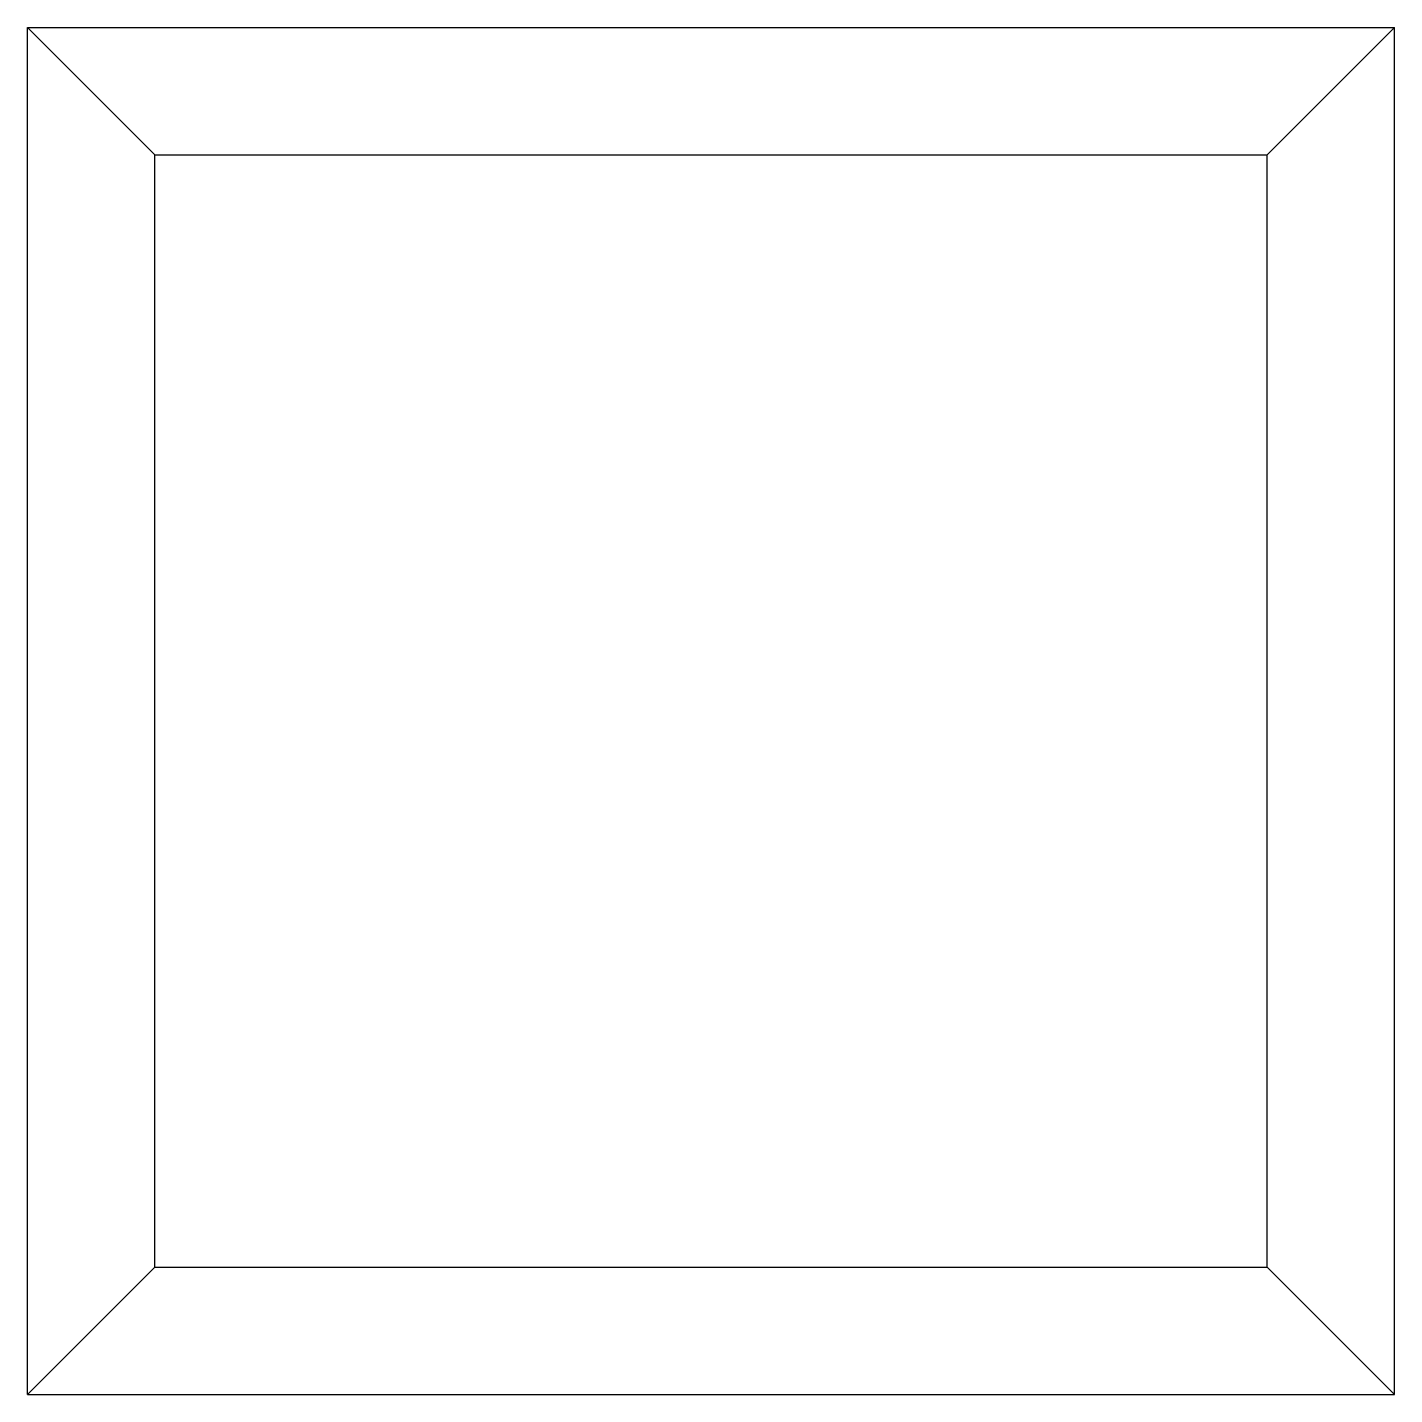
# Model space of a CAD drawing. Header units: millimetres. Extents: x -3 to 3, y -3 to 3.
import ezdxf

# ---------------------------------------------------------------- set-up
doc = ezdxf.new("R2010")
doc.units = ezdxf.units.MM
doc.linetypes.add('HIDDEN', pattern=[9.525, 6.35, -3.175])
doc.layers.add('hidden', color=7, linetype='HIDDEN')
doc.layers.add('visible', color=7, linetype='CONTINUOUS')

msp = doc.modelspace()

# ---------------------------------------------------------------- linework, layer by layer
at = {"layer": 'hidden'}
for p, q in [((-2.4402, 2.4402), (-3, 3)), ((2.4402, 2.4402), (3, 3)), ((-2.4402, -2.4402), (-2.4402, 2.4402)), ((-2.4402, 2.4402), (2.4402, 2.4402)), ((2.4402, -2.4402), (2.4402, 2.4402)), ((-2.4402, -2.4402), (-3, -3)), ((-2.4402, -2.4402), (2.4402, -2.4402)), ((2.4402, -2.4402), (3, -3))]:
    msp.add_line(p, q, dxfattribs=at)
at = {"layer": 'visible'}
for p, q in [((-3, 3), (3, 3)), ((-3, -3), (-3, 3)), ((3, -3), (3, 3)), ((-3, -3), (3, -3))]:
    msp.add_line(p, q, dxfattribs=at)

doc.saveas('drawing.dxf')
